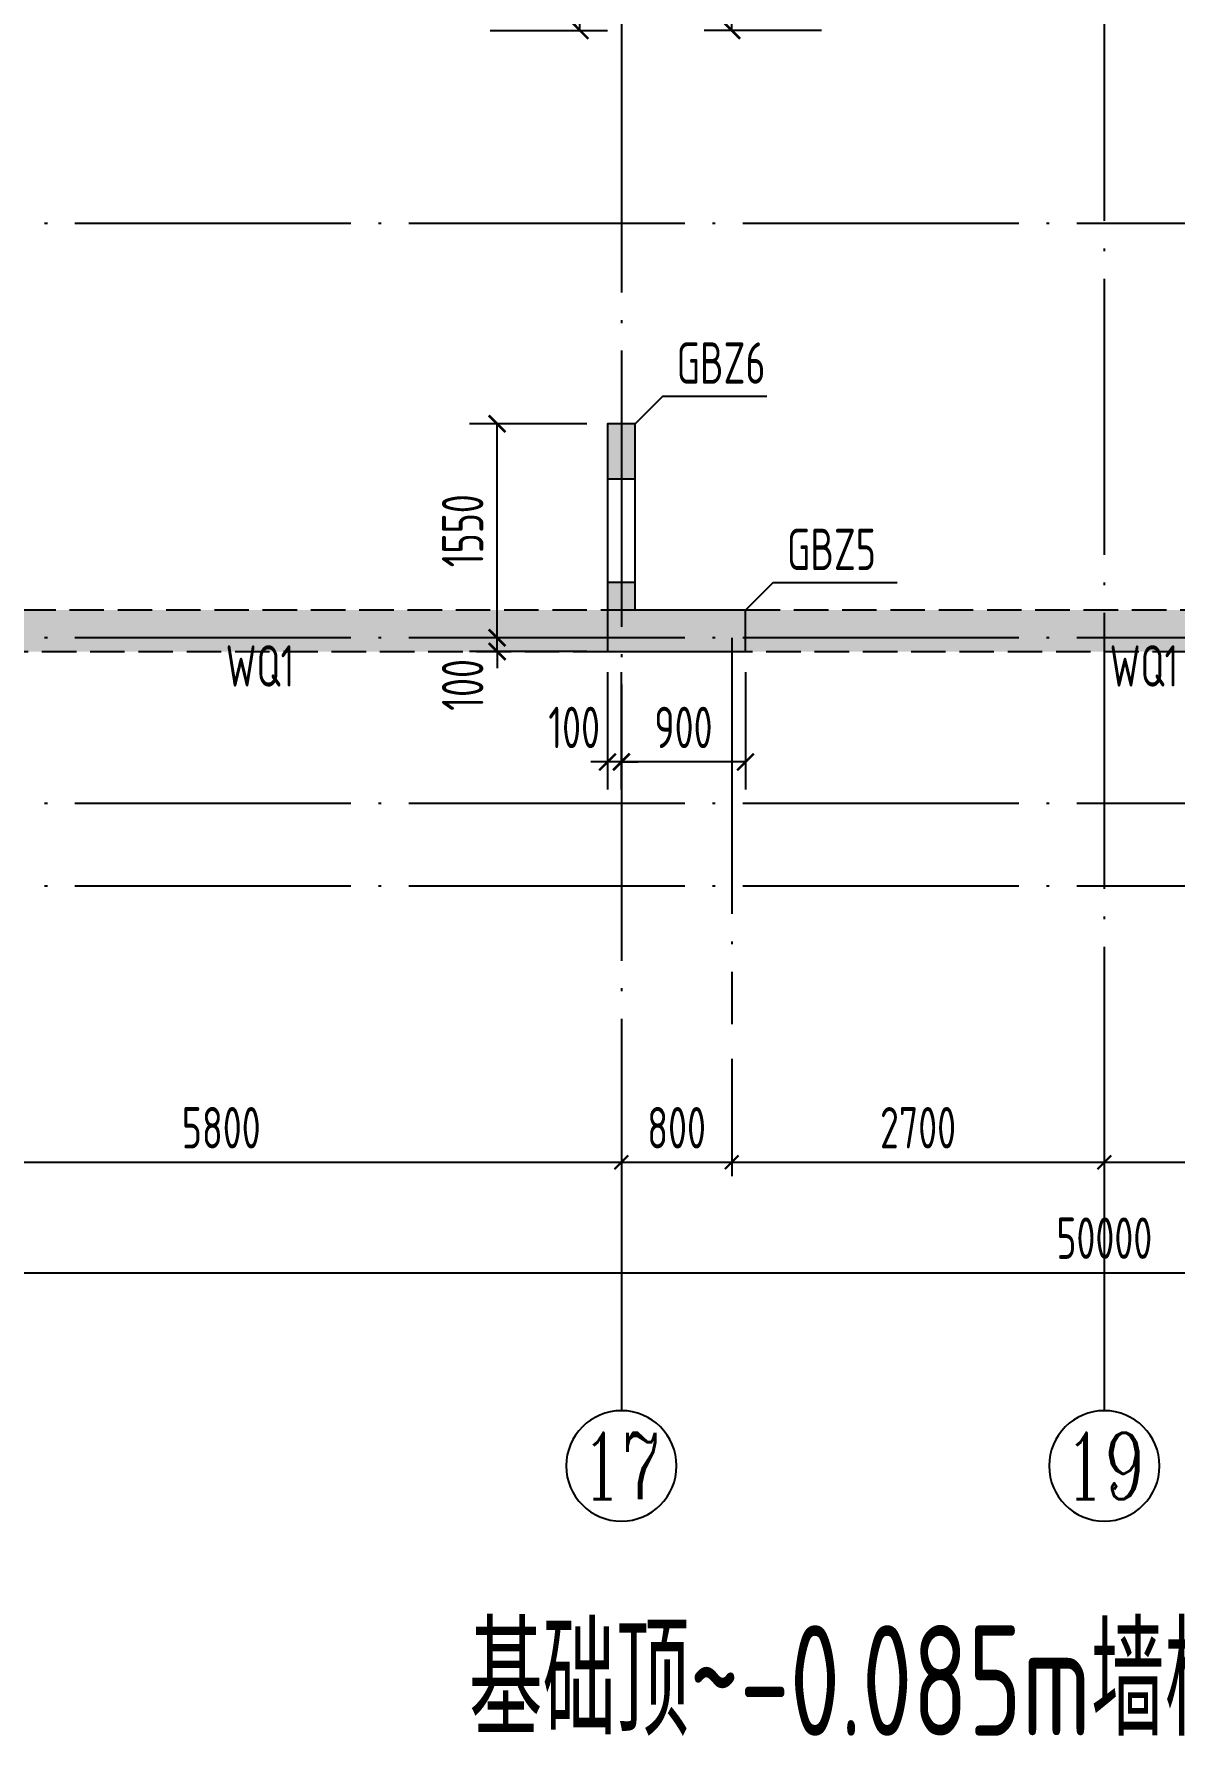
# Model space of a CAD drawing. Extents: x -1307975 to -76406, y -96289 to 379359.
# Drawn here: x -955372 to -947103, y 347337 to 359666 of the extents above; entities that cross this region are included whole.
import ezdxf
from ezdxf.enums import TextEntityAlignment as Align

# ---------------------------------------------------------------- set-up
doc = ezdxf.new("R2010")
doc.units = 0
doc.header["$LTSCALE"] = 1000
doc.linetypes.add('DASH', pattern=[0.35, 0.25, -0.1])
doc.linetypes.add('DOTE', pattern=[2.42, 2, -0.2, 0.02, -0.2])
doc.layers.get('0').update_dxf_attribs({"linetype": 'CONTINUOUS'})
doc.layers.get('DEFPOINTS').update_dxf_attribs({"linetype": 'CONTINUOUS'})
for name, color, linetype in [('A-AXIS', 1, 'CONTINUOUS'), ('A-DOTE', 10, 'DOTE'), ('AXIS_NUM', 7, 'CONTINUOUS'), ('COLU_DE_TEXT', 7, 'CONTINUOUS'), ('LABEL', 1, 'CONTINUOUS'), ('PUB_TEXT', 2, 'CONTINUOUS'), ('S-Q墙填充', 252, 'CONTINUOUS'), ('S-Q墙实线', 6, 'CONTINUOUS'), ('S-Q墙标注', 3, 'CONTINUOUS'), ('S-Q墙虚线', 6, 'DASH'), ('S-X详图填充', 252, 'CONTINUOUS'), ('S-X详图实线', 4, 'CONTINUOUS'), ('S-Y一般标注', 3, 'CONTINUOUS')]:
    doc.layers.add(name, color=color, linetype=linetype)
doc.styles.add('TSSD_Axis', font='complex.shx', dxfattribs={"width": 0.7, "bigfont": 'hztxt.shx'})
doc.styles.add('TSSD_DIMENSION', font='Tssdeng.shx', dxfattribs={"width": 0.7, "bigfont": 'tssdchn.shx'})
doc.styles.add('TSSD_REIN', font='tssdeng.shx', dxfattribs={"width": 0.7, "height": 300, "bigfont": 'tssdchn.shx'})
doc.styles.add('结构文字', font='zstxt.shx', dxfattribs={"width": 0.7, "bigfont": 'zshz.shx'})
doc.dimstyles.new('STRUCK', dxfattribs={"dimtxt": 400, "dimasz": 121, "dimexe": 200, "dimexo": 150, "dimgap": 115, "dimtad": 1, "dimdec": 0, "dimdsep": 46, "dimtxsty": '结构文字', "dimblk": 'ARCHTICK', "dimcen": 400, "dimclrd": 3, "dimclre": 3, "dimclrt": 7, "dimadec": 0, "dimazin": 0, "dimtfac": 1, "dimtdec": 0, "dimtix": 1, "dimtmove": 2, "dimatfit": 3, "dimldrblk": '_DIMX', "dimfxl": 1, "dimtolj": 1, "dimtzin": 0, "dimarcsym": 0})
doc.dimstyles.new('TSSD_100_100', dxfattribs={"dimtxt": 300, "dimasz": 100, "dimexe": 100, "dimexo": 250, "dimgap": 100, "dimtad": 1, "dimdec": 0, "dimzin": 0, "dimdsep": 46, "dimtxsty": 'TSSD_DIMENSION', "dimblk": 'ARCHTICK', "dimcen": 0, "dimdle": 100, "dimclrt": 7, "dimadec": 0, "dimazin": 0, "dimtfac": 1, "dimtdec": 0, "dimtix": 1, "dimtmove": 2, "dimatfit": 3, "dimldrblk": 'ARCHTICK', "dimfxl": 1, "dimtolj": 1, "dimtzin": 0, "dimarcsym": 0})

# ---------------------------------------------------------------- blocks, each defined once
blk = doc.blocks.new('_ArchTick')
at = {"color": 0, "linetype": 'ByBlock', "const_width": 0.15}
blk.add_lwpolyline([(-0.5, -0.5), (0.5, 0.5)], dxfattribs=at)
blk = doc.blocks.new('*D232')
at = {"layer": 'DEFPOINTS', "color": 0, "transparency": 16777216}
for p in [(20300, 3600), (26100, 3600), (26100, 2600)]:
    blk.add_point(p, dxfattribs=at)
at = {"layer": 'S-Y一般标注', "color": 0, "lineweight": -2, "transparency": 16777216}
for p, q in [((20300, 3350), (20300, 2500)), ((26100, 3350), (26100, 2500)), ((20200, 2600), (26200, 2600))]:
    blk.add_line(p, q, dxfattribs=at)
at = {"layer": 'S-Y一般标注', "color": 0, "lineweight": -2, "transparency": 16777216, "xscale": 100, "yscale": 100, "zscale": 100, "rotation": 180}
blk.add_blockref('_ArchTick', (20300, 2600), dxfattribs=at)
at = {"layer": 'S-Y一般标注', "color": 0, "lineweight": -2, "transparency": 16777216, "xscale": 100, "yscale": 100, "zscale": 100}
blk.add_blockref('_ArchTick', (26100, 2600), dxfattribs=at)
at = {"layer": 'S-Y一般标注', "color": 7, "transparency": 16777216, "insert": (23200, 2850), "char_height": 300, "attachment_point": 5, "style": 'TSSD_DIMENSION'}
blk.add_mtext('\\A1;5800', dxfattribs=at)
blk = doc.blocks.new('ts_axno')
at = {"color": 0, "linetype": 'ByBlock', "lineweight": -2}
blk.add_circle((0, 0), 0.5, dxfattribs=at)
at = {"color": 0, "linetype": 'ByBlock', "lineweight": -2, "style": 'TSSD_Axis', "width": 0.7}
blk.add_attdef('A', text='', height=0.6, dxfattribs=at).set_placement((0, 0), align=Align.MIDDLE_CENTER)
blk = doc.blocks.new('*D233')
at = {"layer": 'DEFPOINTS', "color": 0, "transparency": 16777216}
for p in [(26100, 3600), (26900, 3600), (26900, 2600)]:
    blk.add_point(p, dxfattribs=at)
at = {"layer": 'S-Y一般标注', "color": 0, "lineweight": -2, "transparency": 16777216}
for p, q in [((26100, 3350), (26100, 2500)), ((26900, 3350), (26900, 2500)), ((26000, 2600), (27000, 2600))]:
    blk.add_line(p, q, dxfattribs=at)
at = {"layer": 'S-Y一般标注', "color": 0, "lineweight": -2, "transparency": 16777216, "xscale": 100, "yscale": 100, "zscale": 100, "rotation": 180}
blk.add_blockref('_ArchTick', (26100, 2600), dxfattribs=at)
at = {"layer": 'S-Y一般标注', "color": 0, "lineweight": -2, "transparency": 16777216, "xscale": 100, "yscale": 100, "zscale": 100}
blk.add_blockref('_ArchTick', (26900, 2600), dxfattribs=at)
at = {"layer": 'S-Y一般标注', "color": 7, "transparency": 16777216, "insert": (26500, 2850), "char_height": 300, "attachment_point": 5, "style": 'TSSD_DIMENSION'}
blk.add_mtext('\\A1;800', dxfattribs=at)
blk = doc.blocks.new('*D234')
at = {"layer": 'DEFPOINTS', "color": 0, "transparency": 16777216}
for p in [(26900, 3600), (29600, 3600), (29600, 2600)]:
    blk.add_point(p, dxfattribs=at)
at = {"layer": 'S-Y一般标注', "color": 0, "lineweight": -2, "transparency": 16777216}
for p, q in [((26900, 3350), (26900, 2500)), ((29600, 3350), (29600, 2500)), ((26800, 2600), (29700, 2600))]:
    blk.add_line(p, q, dxfattribs=at)
at = {"layer": 'S-Y一般标注', "color": 0, "lineweight": -2, "transparency": 16777216, "xscale": 100, "yscale": 100, "zscale": 100, "rotation": 180}
blk.add_blockref('_ArchTick', (26900, 2600), dxfattribs=at)
at = {"layer": 'S-Y一般标注', "color": 0, "lineweight": -2, "transparency": 16777216, "xscale": 100, "yscale": 100, "zscale": 100}
blk.add_blockref('_ArchTick', (29600, 2600), dxfattribs=at)
at = {"layer": 'S-Y一般标注', "color": 7, "transparency": 16777216, "insert": (28250, 2850), "char_height": 300, "attachment_point": 5, "style": 'TSSD_DIMENSION'}
blk.add_mtext('\\A1;2700', dxfattribs=at)
blk = doc.blocks.new('*D241')
at = {"layer": 'DEFPOINTS', "color": 0, "transparency": 16777216}
for p in [(4600, 3600), (54600, 3600), (54600, 1800)]:
    blk.add_point(p, dxfattribs=at)
at = {"layer": 'S-Y一般标注', "color": 0, "lineweight": -2, "transparency": 16777216}
for p, q in [((4600, 3350), (4600, 1700)), ((54600, 3350), (54600, 1700)), ((4500, 1800), (54700, 1800))]:
    blk.add_line(p, q, dxfattribs=at)
at = {"layer": 'S-Y一般标注', "color": 0, "lineweight": -2, "transparency": 16777216, "xscale": 100, "yscale": 100, "zscale": 100, "rotation": 180}
blk.add_blockref('_ArchTick', (4600, 1800), dxfattribs=at)
at = {"layer": 'S-Y一般标注', "color": 0, "lineweight": -2, "transparency": 16777216, "xscale": 100, "yscale": 100, "zscale": 100}
blk.add_blockref('_ArchTick', (54600, 1800), dxfattribs=at)
at = {"layer": 'S-Y一般标注', "color": 7, "transparency": 16777216, "insert": (29600, 2050), "char_height": 300, "attachment_point": 5, "style": 'TSSD_DIMENSION'}
blk.add_mtext('\\A1;50000', dxfattribs=at)
blk = doc.blocks.new('*D244')
at = {"layer": 'DEFPOINTS', "color": 0, "transparency": 16777216}
for p in [(29600, 3600), (32300, 3600), (32300, 2600)]:
    blk.add_point(p, dxfattribs=at)
at = {"layer": 'S-Y一般标注', "color": 0, "lineweight": -2, "transparency": 16777216}
for p, q in [((29600, 3350), (29600, 2500)), ((32300, 3350), (32300, 2500)), ((29500, 2600), (32400, 2600))]:
    blk.add_line(p, q, dxfattribs=at)
at = {"layer": 'S-Y一般标注', "color": 0, "lineweight": -2, "transparency": 16777216, "xscale": 100, "yscale": 100, "zscale": 100, "rotation": 180}
blk.add_blockref('_ArchTick', (29600, 2600), dxfattribs=at)
at = {"layer": 'S-Y一般标注', "color": 0, "lineweight": -2, "transparency": 16777216, "xscale": 100, "yscale": 100, "zscale": 100}
blk.add_blockref('_ArchTick', (32300, 2600), dxfattribs=at)
at = {"layer": 'S-Y一般标注', "color": 7, "transparency": 16777216, "insert": (30950, 2850), "char_height": 300, "attachment_point": 5, "style": 'TSSD_DIMENSION'}
blk.add_mtext('\\A1;2700', dxfattribs=at)
blk = doc.blocks.new('*D3633')
at = {"layer": 'DEFPOINTS', "color": 0, "transparency": 16777216}
for p in [(-952016, 355293), (-951216, 355293), (-951216, 355193)]:
    blk.add_point(p, dxfattribs=at)
at = {"layer": 'S-Q墙标注', "color": 3, "lineweight": -2, "transparency": 16777216}
for p, q in [((-952016, 355293), (-952016, 355414)), ((-951366, 355293), (-952216, 355293)), ((-952016, 355193), (-952016, 355293)), ((-951366, 355193), (-952216, 355193)), ((-952016, 355193), (-952016, 355072))]:
    blk.add_line(p, q, dxfattribs=at)
at = {"layer": 'S-Q墙标注', "color": 3, "lineweight": -2, "transparency": 16777216, "xscale": 121, "yscale": 121, "zscale": 121}
for p, rotation in [((-952016, 355293), 270), ((-952016, 355193), 90)]:
    blk.add_blockref('_ArchTick', p, dxfattribs=dict(at, rotation=rotation))
at = {"layer": 'S-Q墙标注', "color": 7, "transparency": 16777216, "insert": (-952266, 354951), "char_height": 300, "attachment_point": 5, "rotation": 90, "style": 'TSSD_REIN'}
blk.add_mtext('\\A1;100', dxfattribs=at)
blk = doc.blocks.new('_DIMX')
blk.add_line((-150, 0), (150, 0))
at = {"const_width": 50}
blk.add_lwpolyline([(-70, -70), (70, 70)], dxfattribs=at)
blk = doc.blocks.new('*D3634')
at = {"layer": 'DEFPOINTS', "color": 0, "transparency": 16777216}
for p in [(-952016, 356843), (-951216, 356843), (-951216, 355293)]:
    blk.add_point(p, dxfattribs=at)
at = {"layer": 'S-Q墙标注', "color": 3, "lineweight": -2, "transparency": 16777216}
for p, q in [((-951366, 356843), (-952216, 356843)), ((-952016, 355293), (-952016, 356843)), ((-951366, 355293), (-952216, 355293))]:
    blk.add_line(p, q, dxfattribs=at)
at = {"layer": 'S-Q墙标注', "color": 3, "lineweight": -2, "transparency": 16777216, "xscale": 121, "yscale": 121, "zscale": 121}
for p, rotation in [((-952016, 356843), 90), ((-952016, 355293), 270)]:
    blk.add_blockref('_ArchTick', p, dxfattribs=dict(at, rotation=rotation))
at = {"layer": 'S-Q墙标注', "color": 7, "transparency": 16777216, "insert": (-952266, 356068), "char_height": 300, "attachment_point": 5, "rotation": 90, "style": 'TSSD_REIN'}
blk.add_mtext('\\A1;1550', dxfattribs=at)
blk = doc.blocks.new('*D3635')
at = {"layer": 'DEFPOINTS', "color": 0, "transparency": 16777216}
for p in [(-951116, 355193), (-950216, 355193), (-951116, 354393)]:
    blk.add_point(p, dxfattribs=at)
at = {"layer": 'S-Q墙标注', "color": 3, "lineweight": -2, "transparency": 16777216}
for p, q in [((-951116, 355043), (-951116, 354193)), ((-950216, 355043), (-950216, 354193)), ((-950216, 354393), (-951116, 354393))]:
    blk.add_line(p, q, dxfattribs=at)
at = {"layer": 'S-Q墙标注', "color": 3, "lineweight": -2, "transparency": 16777216, "xscale": 121, "yscale": 121, "zscale": 121, "rotation": 180}
blk.add_blockref('_ArchTick', (-951116, 354393), dxfattribs=at)
at = {"layer": 'S-Q墙标注', "color": 3, "lineweight": -2, "transparency": 16777216, "xscale": 121, "yscale": 121, "zscale": 121}
blk.add_blockref('_ArchTick', (-950216, 354393), dxfattribs=at)
at = {"layer": 'S-Q墙标注', "color": 7, "transparency": 16777216, "insert": (-950666, 354643), "char_height": 300, "attachment_point": 5, "style": 'TSSD_REIN'}
blk.add_mtext('\\A1;900', dxfattribs=at)
blk = doc.blocks.new('*D3636')
at = {"layer": 'DEFPOINTS', "color": 0, "transparency": 16777216}
for p in [(-951216, 355193), (-951116, 355193), (-951216, 354393)]:
    blk.add_point(p, dxfattribs=at)
at = {"layer": 'S-Q墙标注', "color": 3, "lineweight": -2, "transparency": 16777216}
for p, q in [((-951216, 355043), (-951216, 354193)), ((-951116, 355043), (-951116, 354193)), ((-951216, 354393), (-951337, 354393)), ((-951116, 354393), (-951216, 354393)), ((-951116, 354393), (-950995, 354393))]:
    blk.add_line(p, q, dxfattribs=at)
at = {"layer": 'S-Q墙标注', "color": 3, "lineweight": -2, "transparency": 16777216, "xscale": 121, "yscale": 121, "zscale": 121}
blk.add_blockref('_ArchTick', (-951216, 354393), dxfattribs=at)
at = {"layer": 'S-Q墙标注', "color": 3, "lineweight": -2, "transparency": 16777216, "xscale": 121, "yscale": 121, "zscale": 121, "rotation": 180}
blk.add_blockref('_ArchTick', (-951116, 354393), dxfattribs=at)
at = {"layer": 'S-Q墙标注', "color": 7, "transparency": 16777216, "insert": (-951458, 354643), "char_height": 300, "attachment_point": 5, "style": 'TSSD_REIN'}
blk.add_mtext('\\A1;100', dxfattribs=at)
blk = doc.blocks.new('*D3641')
at = {"layer": 'DEFPOINTS', "color": 0, "transparency": 16777216}
for p in [(-950316, 362593), (-949516, 362593), (-949516, 359693)]:
    blk.add_point(p, dxfattribs=at)
at = {"layer": 'S-Q墙标注', "color": 3, "lineweight": -2, "transparency": 16777216}
for p, q in [((-949666, 362593), (-950516, 362593)), ((-950316, 359693), (-950316, 362593)), ((-949666, 359693), (-950516, 359693))]:
    blk.add_line(p, q, dxfattribs=at)
at = {"layer": 'S-Q墙标注', "color": 3, "lineweight": -2, "transparency": 16777216, "xscale": 121, "yscale": 121, "zscale": 121}
for p, rotation in [((-950316, 362593), 90), ((-950316, 359693), 270)]:
    blk.add_blockref('_ArchTick', p, dxfattribs=dict(at, rotation=rotation))
at = {"layer": 'S-Q墙标注', "color": 7, "transparency": 16777216, "insert": (-950566, 361143), "char_height": 300, "attachment_point": 5, "rotation": 90, "style": 'TSSD_REIN'}
blk.add_mtext('\\A1;2900', dxfattribs=at)
blk = doc.blocks.new('*D3645')
at = {"layer": 'DEFPOINTS', "color": 0, "transparency": 16777216}
for p in [(-952216, 362593), (-951416, 362593), (-952216, 359693)]:
    blk.add_point(p, dxfattribs=at)
at = {"layer": 'S-Q墙标注', "color": 3, "lineweight": -2, "transparency": 16777216}
for p, q in [((-952066, 362593), (-951216, 362593)), ((-951416, 359693), (-951416, 362593)), ((-952066, 359693), (-951216, 359693))]:
    blk.add_line(p, q, dxfattribs=at)
at = {"layer": 'S-Q墙标注', "color": 3, "lineweight": -2, "transparency": 16777216, "xscale": 121, "yscale": 121, "zscale": 121}
for p, rotation in [((-951416, 362593), 90), ((-951416, 359693), 270)]:
    blk.add_blockref('_ArchTick', p, dxfattribs=dict(at, rotation=rotation))
at = {"layer": 'S-Q墙标注', "color": 7, "transparency": 16777216, "insert": (-951666, 361143), "char_height": 300, "attachment_point": 5, "rotation": 90, "style": 'TSSD_REIN'}
blk.add_mtext('\\A1;2900', dxfattribs=at)
blk = doc.blocks.new('20211109.00462574')
at = {"layer": 'S-Q墙填充'}
h = blk.add_hatch(dxfattribs=at)
h.set_pattern_fill('ARMORED', color=252, scale=30, style=0)
h.set_pattern_definition([(50, (994311.75, -393917.59), (215.178055, -18.82564), [22.5, -247.5]), (355, (994311.75, -393917.59), (-41.6254, 225.65764), [18, -198]), (100.4514, (994329.68, -393919.15), (173.552815, 206.831863), [19.122057, -210.342634]), (46.1842, (994311.75, -393857.59), (320.172315, -49.655704), [33.75, -371.25]), (96.6356, (994338.43, -393861.72), (280.39881, 292.23536), [28.68309, -315.5139]), (351.1842, (994311.75, -393857.6), (280.39858, 292.23558), [27, -297]), (21, (994341.75, -393872.59), (179.072116, -120.785667), [22.5, -247.5]), (326, (994341.75, -393872.59), (72.9946, 217.545014), [18, -198]), (71.4514, (994356.67, -393882.65), (252.06679, 96.75915), [19.122057, -210.342634]), (37.5, (994311.75, -393917.586), (3.6479566, 99.868156), [0, -195.6, 0, -201, 0, -198.75]), (7.5, (994311.75, -393917.59), (78.920861, 118.323514), [0, -114.6, 0, -191.1, 0, -75.75]), (327.5, (994244.85, -393917.586), (160.146731, -6.7664615), [0, -75, 0, -234, 0, -310.5]), (317.5, (994214.85, -393917.59), (174.95585, 30.031495), [0, -97.5, 0, -155.4, 0, -220.5]), (45, (994311.75, -393917.59), (-106.066017, 106.066017), [])])
h.paths.add_polyline_path([(9600, 1650), (9400, 1650), (9400, 1500), (300, 1500), (300, 8500), (6600, 8500), (6600, 7700), (6800, 7700), (6800, 8800), (5900, 8800), (5900, 9200), (5650, 9200), (5650, 8800), (4150, 8800), (4150, 10500), (5650, 10500), (5650, 9820), (5900, 9820), (5900, 10150), (6300, 10150), (6300, 10500), (6800, 10500), (6800, 10800), (5900, 10800), (5900, 12596), (5650, 12596), (5650, 10750), (3900, 10750), (3900, 8800), (1550, 8800), (1550, 13796), (1300, 13796), (1300, 8800), (0, 8800), (0, 1200), (9300, 1200), (9300, 0), (16100, 0), (16100, 1200), (34400, 1200), (34400, 0), (41000, 0), (41000, 1200), (50400, 1200), (50400, 8800), (42200, 8800), (42200, 10600), (39300, 10600), (39300, 10850), (36100, 10850), (36100, 10600), (33200, 10600), (33200, 8800), (17200, 8800), (17200, 10600), (14300, 10600), (14300, 12300), (15200, 12300), (15200, 14196), (12817, 14196), (12817, 13896), (14900, 13896), (14900, 12600), (14000, 12600), (14000, 9100), (14200, 9100), (14200, 10300), (16900, 10300), (16900, 8500), (33500, 8500), (33500, 10300), (36400, 10300), (36400, 10550), (39000, 10550), (39000, 10300), (41900, 10300), (41900, 8500), (50100, 8500), (50100, 1500), (41000, 1500), (41000, 1650), (40700, 1650), (40700, 300), (34700, 300), (34700, 1650), (34400, 1650), (34400, 1500), (16000, 1500), (16000, 1650), (15800, 1650), (15800, 300), (9600, 300)])
at = {"layer": 'S-Q墙实线'}
blk.add_lwpolyline([(21600, 1200), (22500, 1200), (22600, 1200), (22600, 1500), (22500, 1500), (21800, 1500), (21800, 2850), (21600, 2850)], close=True, dxfattribs=at)
at = {"layer": 'S-Q墙虚线', "color": 2}
for points in [[(0, 1200), (9300, 1200), (9300, 0), (16100, 0), (16100, 1200), (34400, 1200), (34400, 0), (41000, 0), (41000, 1200), (50400, 1200)], [(50100, 1500), (41000, 1500), (41000, 1650), (40700, 1650), (40700, 300), (34700, 300), (34700, 1650), (34400, 1650), (34400, 1500), (16000, 1500), (16000, 1650), (15800, 1650), (15800, 300), (9600, 300), (9600, 1650), (9400, 1650), (9400, 1500), (300, 1500)]]:
    blk.add_lwpolyline(points, dxfattribs=at)
blk = doc.blocks.new('20210726.16350016')
at = {"layer": 'A-AXIS'}
for p, q in [((26100, 3600), (26100, 800)), ((29600, 3600), (29600, 800))]:
    blk.add_line(p, q, dxfattribs=at)
at = {"layer": 'A-DOTE'}
for p, q in [((29600, 21100), (29600, 3600)), ((26100, 10900), (26100, 3600)), ((55600, 9400), (3600, 9400)), ((55600, 6400), (3600, 6400)), ((26900, 6400), (26900, 3600)), ((55600, 5200), (3600, 5200)), ((55600, 4600), (3600, 4600))]:
    blk.add_line(p, q, dxfattribs=at)
at = {"layer": 'A-AXIS'}
ref = blk.add_blockref('ts_axno', (26100, 400), dxfattribs=dict(at, xscale=-800, yscale=800, zscale=800, rotation=180))
ref.add_attrib('10', '17', dxfattribs={"layer": 'AXIS_NUM', "height": 480, "style": 'TSSD_Axis', "width": 0.7}).set_placement((26100, 400), align=Align.MIDDLE_CENTER)
ref = blk.add_blockref('ts_axno', (29600, 400), dxfattribs=dict(at, xscale=-800, yscale=800, zscale=800, rotation=180))
ref.add_attrib('13', '19', dxfattribs={"layer": 'AXIS_NUM', "height": 480, "style": 'TSSD_Axis', "width": 0.7}).set_placement((29600, 400), align=Align.MIDDLE_CENTER)
at = {"layer": 'S-Y一般标注'}
for base, p1, p2, picture, middle in [((54600, 1800), (4600, 3600), (54600, 3600), '*D241', (29600, 2050)), ((26100, 2600), (20300, 3600), (26100, 3600), '*D232', (23200, 2850)), ((26900, 2600), (26100, 3600), (26900, 3600), '*D233', (26500, 2850)), ((29600, 2600), (26900, 3600), (29600, 3600), '*D234', (28250, 2850)), ((32300, 2600), (29600, 3600), (32300, 3600), '*D244', (30950, 2850))]:
    dim = blk.add_linear_dim(base=base, p1=p1, p2=p2, dimstyle='TSSD_100_100', dxfattribs=at)
    dim.commit()
    dim.dimension.update_dxf_attribs({"geometry": picture, "text_midpoint": middle})

msp = doc.modelspace()

# ---------------------------------------------------------------- hatches: boundary and pattern name
at = {"layer": 'S-X详图填充'}
h = msp.add_hatch(color=256, dxfattribs=at)
h.dxf.hatch_style = 1
h.paths.add_polyline_path([(-951215.61, 356443.09), (-951015.61, 356443.09), (-951015.61, 356843.09), (-951215.61, 356843.09)])
h = msp.add_hatch(color=256, dxfattribs=at)
h.dxf.hatch_style = 1
h.paths.add_polyline_path([(-951015.61, 355693.09), (-951215.61, 355693.09), (-951215.61, 355193.06), (-950215.61, 355193.06), (-950215.61, 355493.06), (-951015.61, 355493.06)])

# ---------------------------------------------------------------- linework, layer by layer
at = {"layer": 'LABEL'}
for points in [[(-951015.61, 356843.09), (-950815.61, 357043.09), (-950060.9, 357043.09)], [(-950215.61, 355493.09), (-950015.61, 355693.09), (-949116.69, 355693.09)]]:
    msp.add_lwpolyline(points, dxfattribs=at)
at = {"layer": 'S-X详图实线'}
for points in [[(-951215.61, 356443.09), (-951015.61, 356443.09), (-951015.61, 356843.09), (-951215.61, 356843.09), (-951215.61, 356443.09)], [(-951015.61, 355693.09), (-951215.61, 355693.09), (-951215.61, 355193.06), (-950215.61, 355193.06), (-950215.61, 355493.06), (-951015.61, 355493.06), (-951015.61, 355693.09)]]:
    msp.add_lwpolyline(points, close=True, dxfattribs=at)

# ---------------------------------------------------------------- block references
at = {"layer": 'A-DOTE'}
msp.add_blockref('20210726.16350016', (-977215.6, 348893.02), dxfattribs=at)
at = {"layer": 'S-Q墙实线', "color": 2}
msp.add_blockref('20211109.00462574', (-972815.59, 353992.98), dxfattribs=at)

# ---------------------------------------------------------------- texts
at = {"layer": 'COLU_DE_TEXT', "style": 'TSSD_REIN', "width": 0.7}
for s, p in [('GBZ6', (-950715.61, 357043.09)), ('GBZ5', (-949915.61, 355693.09))]:
    msp.add_text(s, height=300, dxfattribs=at).set_placement(p, align=Align.BOTTOM_LEFT)
at = {"layer": 'PUB_TEXT', "color": 7, "style": 'TSSD_REIN', "width": 0.7}
msp.add_text('基础顶~-0.085m墙柱平面布置图', height=800, dxfattribs=at).set_placement((-952219.36, 347338.63))
at = {"layer": 'S-Q墙标注', "style": 'TSSD_REIN', "width": 0.7}
for p in [(-953734.41, 354848.76), (-947327.82, 354848.76)]:
    msp.add_text('WQ1', height=300, dxfattribs=at).set_placement(p, align=Align.BOTTOM_CENTER)

# ---------------------------------------------------------------- dimensions: what is measured, and where the dimension line sits
at = {"layer": 'S-Q墙标注'}
for base, p1, p2, angle, picture, middle in [((-951415.61, 362593.06), (-952215.61, 359693.06), (-952215.61, 362593.06), 90, '*D3645', (-951665.61, 361143.06)), ((-950315.61, 362593.06), (-949515.61, 359693.06), (-949515.61, 362593.06), 90, '*D3641', (-950565.61, 361143.06)), ((-952015.61, 356843.06), (-951215.61, 355293.06), (-951215.61, 356843.06), 90, '*D3634', (-952265.61, 356068.06)), ((-951115.6, 354393.06), (-950215.61, 355193.06), (-951115.6, 355193.06), 180, '*D3635', (-950665.61, 354643.06))]:
    dim = msp.add_linear_dim(base=base, p1=p1, p2=p2, angle=angle, dimstyle='STRUCK', override={"dimtxt": 300, "dimgap": 100, "dimtxsty": 'TSSD_REIN'}, dxfattribs=at)
    dim.commit()
    dim.dimension.update_dxf_attribs({"geometry": picture, "text_midpoint": middle})
for base, p1, p2, angle, picture, middle in [((-952015.61, 355293.06), (-951215.61, 355193.06), (-951215.61, 355293.06), 90, '*D3633', (-952265.61, 354951.14)), ((-951215.61, 354393.06), (-951115.6, 355193.06), (-951215.61, 355193.06), 180, '*D3636', (-951457.54, 354643.06))]:
    dim = msp.add_linear_dim(base=base, p1=p1, p2=p2, angle=angle, dimstyle='STRUCK', override={"dimtxt": 300, "dimgap": 100, "dimtxsty": 'TSSD_REIN'}, dxfattribs=at)
    dim.commit()
    dim.dimension.update_dxf_attribs({"geometry": picture, "text_midpoint": middle, "dimtype": 160})

doc.saveas('drawing.dxf')
